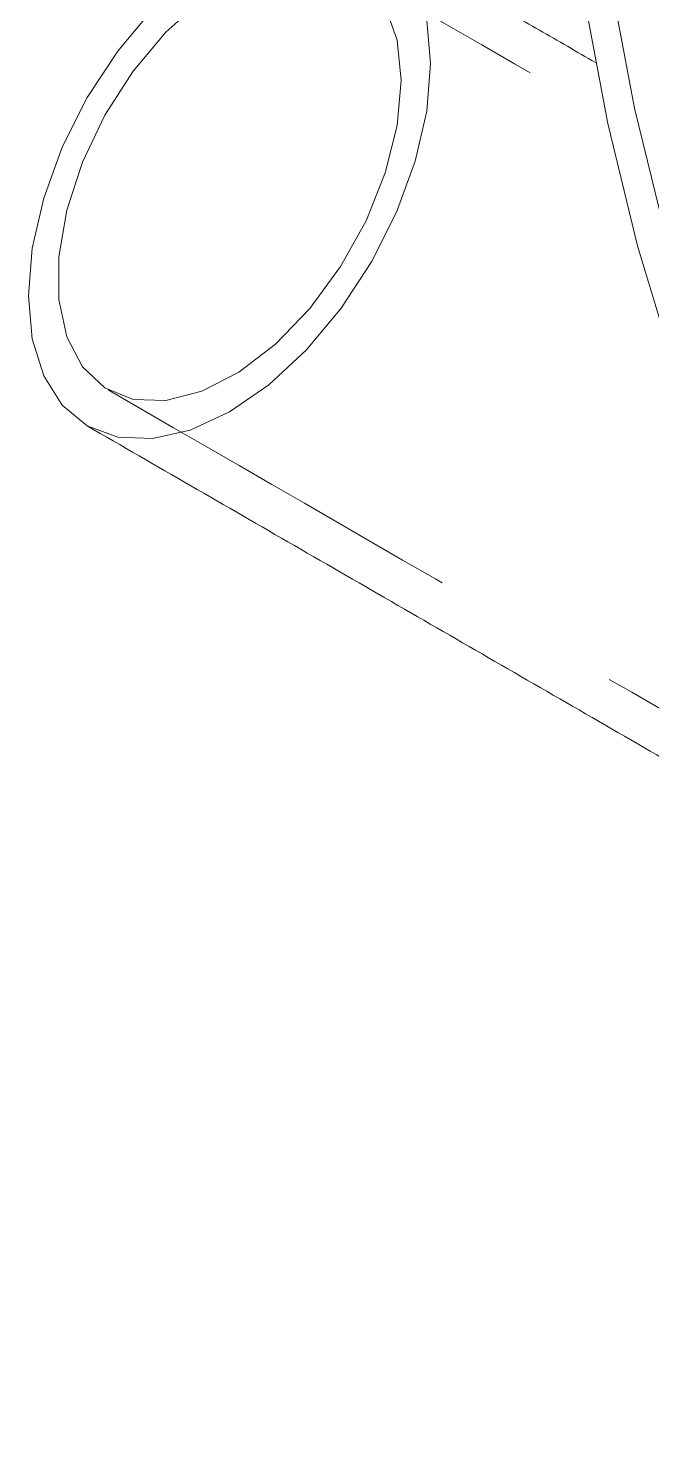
# Model space of a CAD drawing. Header units: millimetres. Extents: x 11 to 421, y 5 to 275.
# Drawn here: x 149.003 to 151.054, y 52.205 to 56.884 of the extents above; entities that cross this region are included whole.
import ezdxf

# ---------------------------------------------------------------- set-up
doc = ezdxf.new("R2010")
doc.units = ezdxf.units.MM
doc.linetypes.add('HIDDEN', pattern=[1.905, 1.27, -0.635])

msp = doc.modelspace()

# ---------------------------------------------------------------- linework, layer by layer
at = {"color": 7, "linetype": 'Continuous', "lineweight": 15, "flags": 128}
for points in [[(151.9175, 60.4793), (151.835, 60.4288), (151.6284, 60.2738), (151.4413, 60.0893), (151.2749, 59.8767), (151.1303, 59.6372), (151.0083, 59.3724), (150.9099, 59.0839), (150.8354, 58.7736), (150.7856, 58.4434), (150.7606, 58.0954), (150.7606, 57.7318), (150.7856, 57.3549), (150.8354, 56.9672), (150.9099, 56.5709), (151.0083, 56.1687), (151.1303, 55.7631), (151.2749, 55.3567), (151.4413, 54.9519), (151.6284, 54.5515), (151.835, 54.1579), (152.0598, 53.7736), (152.2062, 53.5433)], [(151.3633, 59.9277), (151.2187, 59.6882), (151.0967, 59.4234), (150.9983, 59.1349), (150.9238, 58.8246), (150.874, 58.4944), (150.849, 58.1464), (150.849, 57.7828), (150.874, 57.406), (150.9238, 57.0182), (150.9983, 56.6219), (151.0967, 56.2197), (151.2187, 55.8141), (151.3633, 55.4077), (151.5297, 55.003), (151.7167, 54.6025), (151.9234, 54.2089), (152.1482, 53.8246), (152.2065, 53.7311)], [(149.5734, 56.9777), (149.4557, 56.872), (149.3477, 56.7436), (149.2546, 56.5985), (149.1807, 56.4435), (149.1294, 56.2858), (149.1031, 56.1329), (149.1031, 55.9918), (149.1294, 55.8692), (149.1807, 55.7708), (149.2546, 55.7011), (149.3477, 55.6636), (149.4557, 55.6598), (149.5734, 55.69), (149.6954, 55.7528), (149.8159, 55.8452), (149.9294, 55.963), (150.0305, 56.1005), (150.1146, 56.2514), (150.1775, 56.4087), (150.2166, 56.5649), (150.2298, 56.7128)], [(150.2298, 56.7128), (150.2166, 56.8454), (150.1775, 56.9565)], [(149.4115, 56.9465), (149.2971, 56.8098), (149.1968, 56.6569), (149.1145, 56.4935), (149.0533, 56.3261), (149.0157, 56.161), (149.0029, 56.0045), (149.0157, 55.8628), (149.0533, 55.7411), (149.1145, 55.6443), (149.1968, 55.576), (149.2971, 55.5388), (149.4115, 55.5343), (149.5357, 55.5625), (149.6648, 55.6223), (149.7939, 55.7115), (149.9181, 55.8267), (150.0325, 55.9634), (150.1328, 56.1163), (150.2151, 56.2797), (150.2763, 56.4471), (150.3139, 56.6122), (150.3266, 56.7687)], [(150.3266, 56.7687), (150.3139, 56.9104)]]:
    msp.add_lwpolyline(points, dxfattribs=at)
at = {"color": 7, "linetype": 'Continuous', "lineweight": 15}
for points in [[(150.8692, 56.7721), (150.1327, 57.1972)], [(149.1968, 55.576), (151.9233, 54.002)]]:
    msp.add_open_spline(points, degree=1, dxfattribs=at)
at = {"color": 7, "linetype": 'HIDDEN', "lineweight": 0}
for points in [[(163.8528, 49.1186), (150.0643, 57.0786)], [(163.9213, 49.2372), (150.8692, 56.7721)], [(149.2653, 55.6946), (163.0539, 47.7346)]]:
    msp.add_open_spline(points, degree=1, dxfattribs=at)

doc.saveas('drawing.dxf')
